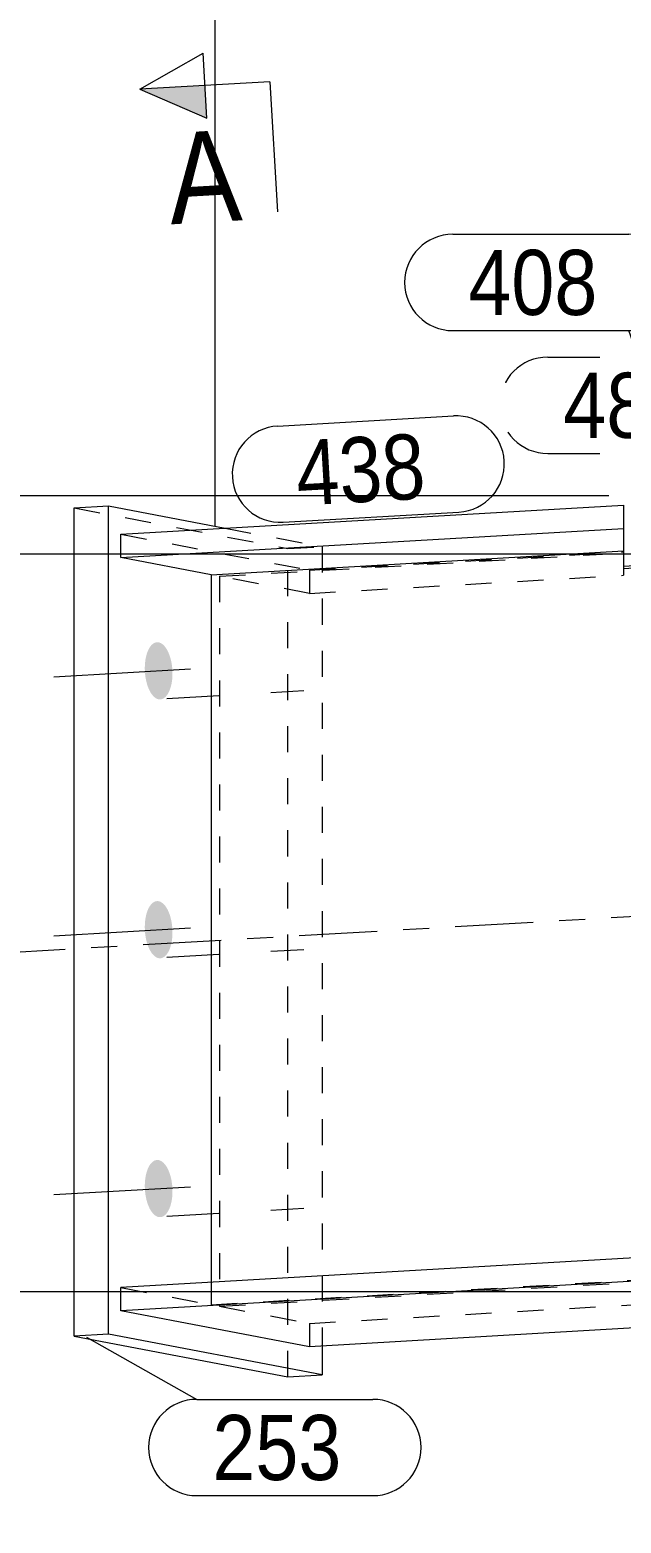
# Model space of a CAD drawing. Header units: millimetres. Extents: x 2 to 579, y 1 to 405.
# Drawn here: x 39.7 to 62.4, y 315.9 to 373.3 of the extents above; entities that cross this region are included whole.
import ezdxf

# ---------------------------------------------------------------- set-up
doc = ezdxf.new("R2010")
doc.units = ezdxf.units.MM
for name, pattern in [('XKITLINE00', [0]), ('XKITLINE01', [4, 1, -1, 1, -1]), ('XKITLINE02', [4, 2, -2]), ('XKITLINE03', [6, 3, -1, 1, -1])]:
    doc.linetypes.add(name, pattern=pattern)
for name, color, linetype, lineweight in [('Bolt', 3, 'Continuous', 0), ('Dimensions', 7, 'Continuous', 0), ('Part', 2, 'Continuous', 0), ('PartMark', 7, 'Continuous', 0), ('Section', 6, 'Continuous', 0)]:
    doc.layers.add(name, color=color, linetype=linetype, lineweight=lineweight)
doc.styles.add('ARIAL', font='ARIAL.TTF')

# ---------------------------------------------------------------- blocks, each defined once
blk = doc.blocks.new('*A42')
at = {"layer": 'Bolt'}
for points in [[(44.078, 348.702), (44.077, 348.756), (44.077, 348.81), (44.078, 348.863), (44.081, 348.916), (44.085, 348.968), (44.09, 349.02), (44.097, 349.071), (44.104, 349.121), (44.113, 349.169), (44.123, 349.217), (44.134, 349.263), (44.147, 349.308), (44.16, 349.352), (44.175, 349.394), (44.19, 349.434), (44.207, 349.472), (44.224, 349.508), (44.243, 349.543), (44.262, 349.575), (44.283, 349.605), (44.304, 349.633), (44.325, 349.658), (44.348, 349.682), (44.371, 349.702), (44.394, 349.721), (44.418, 349.737), (44.443, 349.75), (44.468, 349.761), (44.493, 349.769), (44.519, 349.774), (44.545, 349.777), (44.571, 349.777), (44.597, 349.775), (44.623, 349.77), (44.649, 349.762), (44.675, 349.751), (44.701, 349.739), (44.726, 349.723), (44.752, 349.705), (44.777, 349.685), (44.801, 349.662), (44.825, 349.636), (44.849, 349.609), (44.872, 349.579), (44.894, 349.547), (44.916, 349.513), (44.937, 349.477), (44.957, 349.439), (44.976, 349.399), (44.994, 349.357), (45.012, 349.314), (45.028, 349.27), (45.044, 349.223), (45.058, 349.176), (45.072, 349.127), (45.084, 349.077), (45.095, 349.027), (45.105, 348.975), (45.113, 348.923), (45.121, 348.87), (45.127, 348.817), (45.132, 348.763), (45.136, 348.709), (45.138, 348.655), (45.14, 348.602), (45.14, 348.548), (45.138, 348.494), (45.136, 348.442), (45.132, 348.389), (45.127, 348.338), (45.12, 348.287), (45.113, 348.237), (45.104, 348.188), (45.094, 348.14), (45.082, 348.094), (45.07, 348.049), (45.057, 348.006), (45.042, 347.964), (45.026, 347.924), (45.01, 347.886), (44.992, 347.849), (44.974, 347.815), (44.954, 347.783), (44.934, 347.753), (44.913, 347.725), (44.891, 347.699), (44.869, 347.676), (44.846, 347.655), (44.822, 347.637), (44.798, 347.621), (44.774, 347.608), (44.749, 347.597), (44.723, 347.589), (44.698, 347.583), (44.672, 347.581), (44.646, 347.58), (44.62, 347.583), (44.594, 347.588), (44.568, 347.596), (44.542, 347.606), (44.516, 347.619), (44.49, 347.635), (44.465, 347.653), (44.44, 347.673), (44.416, 347.696), (44.392, 347.721), (44.368, 347.749), (44.345, 347.779), (44.323, 347.81), (44.301, 347.845), (44.28, 347.881), (44.26, 347.919), (44.241, 347.958), (44.222, 348), (44.205, 348.043), (44.188, 348.088), (44.173, 348.134), (44.159, 348.182), (44.145, 348.23), (44.133, 348.28), (44.122, 348.331), (44.112, 348.382), (44.103, 348.435), (44.096, 348.487), (44.089, 348.541), (44.084, 348.594), (44.081, 348.648)], [(44.078, 338.757), (44.077, 338.811), (44.077, 338.865), (44.078, 338.918), (44.081, 338.971), (44.085, 339.023), (44.09, 339.075), (44.097, 339.126), (44.104, 339.176), (44.113, 339.225), (44.123, 339.272), (44.134, 339.319), (44.147, 339.364), (44.16, 339.407), (44.175, 339.449), (44.19, 339.489), (44.207, 339.527), (44.224, 339.563), (44.243, 339.598), (44.262, 339.63), (44.283, 339.66), (44.304, 339.688), (44.325, 339.714), (44.348, 339.737), (44.371, 339.758), (44.394, 339.776), (44.418, 339.792), (44.443, 339.805), (44.468, 339.816), (44.493, 339.824), (44.519, 339.829), (44.545, 339.832), (44.571, 339.832), (44.597, 339.83), (44.623, 339.825), (44.649, 339.817), (44.675, 339.807), (44.701, 339.794), (44.726, 339.778), (44.752, 339.76), (44.777, 339.74), (44.801, 339.717), (44.825, 339.692), (44.849, 339.664), (44.872, 339.634), (44.894, 339.602), (44.916, 339.568), (44.937, 339.532), (44.957, 339.494), (44.976, 339.454), (44.994, 339.413), (45.012, 339.369), (45.028, 339.325), (45.044, 339.279), (45.058, 339.231), (45.072, 339.182), (45.084, 339.133), (45.095, 339.082), (45.105, 339.03), (45.113, 338.978), (45.121, 338.925), (45.127, 338.872), (45.132, 338.818), (45.136, 338.764), (45.138, 338.711), (45.14, 338.657), (45.14, 338.603), (45.138, 338.55), (45.136, 338.497), (45.132, 338.444), (45.127, 338.393), (45.12, 338.342), (45.113, 338.292), (45.104, 338.243), (45.094, 338.196), (45.082, 338.149), (45.07, 338.104), (45.057, 338.061), (45.042, 338.019), (45.026, 337.979), (45.01, 337.941), (44.992, 337.904), (44.974, 337.87), (44.954, 337.838), (44.934, 337.808), (44.913, 337.78), (44.891, 337.754), (44.869, 337.731), (44.846, 337.71), (44.822, 337.692), (44.798, 337.676), (44.774, 337.663), (44.749, 337.652), (44.723, 337.644), (44.698, 337.639), (44.672, 337.636), (44.646, 337.636), (44.62, 337.638), (44.594, 337.643), (44.568, 337.651), (44.542, 337.661), (44.516, 337.674), (44.49, 337.69), (44.465, 337.708), (44.44, 337.728), (44.416, 337.751), (44.392, 337.776), (44.368, 337.804), (44.345, 337.834), (44.323, 337.866), (44.301, 337.9), (44.28, 337.936), (44.26, 337.974), (44.241, 338.014), (44.222, 338.055), (44.205, 338.098), (44.188, 338.143), (44.173, 338.189), (44.159, 338.237), (44.145, 338.285), (44.133, 338.335), (44.122, 338.386), (44.112, 338.437), (44.103, 338.49), (44.096, 338.543), (44.089, 338.596), (44.084, 338.65), (44.081, 338.703)], [(44.078, 328.812), (44.077, 328.866), (44.077, 328.92), (44.078, 328.973), (44.081, 329.026), (44.085, 329.079), (44.09, 329.13), (44.097, 329.181), (44.104, 329.231), (44.113, 329.28), (44.123, 329.327), (44.134, 329.374), (44.147, 329.419), (44.16, 329.462), (44.175, 329.504), (44.19, 329.544), (44.207, 329.582), (44.224, 329.619), (44.243, 329.653), (44.262, 329.685), (44.283, 329.715), (44.304, 329.743), (44.325, 329.769), (44.348, 329.792), (44.371, 329.813), (44.394, 329.831), (44.418, 329.847), (44.443, 329.86), (44.468, 329.871), (44.493, 329.879), (44.519, 329.884), (44.545, 329.887), (44.571, 329.887), (44.597, 329.885), (44.623, 329.88), (44.649, 329.872), (44.675, 329.862), (44.701, 329.849), (44.726, 329.833), (44.752, 329.815), (44.777, 329.795), (44.801, 329.772), (44.825, 329.747), (44.849, 329.719), (44.872, 329.689), (44.894, 329.657), (44.916, 329.623), (44.937, 329.587), (44.957, 329.549), (44.976, 329.509), (44.994, 329.468), (45.012, 329.425), (45.028, 329.38), (45.044, 329.334), (45.058, 329.286), (45.072, 329.238), (45.084, 329.188), (45.095, 329.137), (45.105, 329.086), (45.113, 329.033), (45.121, 328.98), (45.127, 328.927), (45.132, 328.873), (45.136, 328.82), (45.138, 328.766), (45.14, 328.712), (45.14, 328.658), (45.138, 328.605), (45.136, 328.552), (45.132, 328.5), (45.127, 328.448), (45.12, 328.397), (45.113, 328.347), (45.104, 328.298), (45.094, 328.251), (45.082, 328.204), (45.07, 328.159), (45.057, 328.116), (45.042, 328.074), (45.026, 328.034), (45.01, 327.996), (44.992, 327.96), (44.974, 327.925), (44.954, 327.893), (44.934, 327.863), (44.913, 327.835), (44.891, 327.809), (44.869, 327.786), (44.846, 327.765), (44.822, 327.747), (44.798, 327.731), (44.774, 327.718), (44.749, 327.707), (44.723, 327.699), (44.698, 327.694), (44.672, 327.691), (44.646, 327.691), (44.62, 327.693), (44.594, 327.698), (44.568, 327.706), (44.542, 327.716), (44.516, 327.729), (44.49, 327.745), (44.465, 327.763), (44.44, 327.783), (44.416, 327.806), (44.392, 327.831), (44.368, 327.859), (44.345, 327.889), (44.323, 327.921), (44.301, 327.955), (44.28, 327.991), (44.26, 328.029), (44.241, 328.069), (44.222, 328.11), (44.205, 328.154), (44.188, 328.198), (44.173, 328.244), (44.159, 328.292), (44.145, 328.341), (44.133, 328.39), (44.122, 328.441), (44.112, 328.493), (44.103, 328.545), (44.096, 328.598), (44.089, 328.651), (44.084, 328.705), (44.081, 328.759)]]:
    blk.add_hatch(color=3, dxfattribs=at).paths.add_polyline_path(points, flags=17)
at = {"layer": 'Bolt', "color": 3, "linetype": 'XKITLINE00', "lineweight": 0}
for p, q in [((40.581, 348.446), (45.834, 348.75)), ((40.581, 338.501), (45.834, 338.805)), ((40.581, 328.556), (45.834, 328.86))]:
    blk.add_line(p, q, dxfattribs=at)
at = {"layer": 'Bolt', "color": 3, "linetype": 'XKITLINE02', "lineweight": 0}
for p, q in [((44.929, 347.619), (50.182, 347.923)), ((44.929, 337.674), (50.182, 337.978)), ((44.929, 327.729), (50.182, 328.033))]:
    blk.add_line(p, q, dxfattribs=at)
blk = doc.blocks.new('*A59')
at = {"layer": 'Part', "color": 2, "linetype": 'XKITLINE00', "lineweight": 0}
for p, q in [((43.159, 353.927), (62.46, 355.044)), ((62.46, 355.044), (62.46, 352.693)), ((43.159, 353.032), (62.46, 354.149)), ((43.159, 353.032), (43.159, 353.927)), ((46.626, 352.373), (43.159, 353.032)), ((46.626, 352.373), (62.46, 353.289)), ((46.626, 352.373), (46.626, 325.188)), ((62.898, 352.718), (62.46, 352.693)), ((62.898, 326.13), (43.159, 324.987)), ((62.898, 325.235), (43.159, 324.092)), ((43.159, 324.092), (43.159, 324.987)), ((50.406, 322.715), (43.159, 324.092)), ((62.898, 323.438), (50.406, 322.715))]:
    blk.add_line(p, q, dxfattribs=at)
at = {"layer": 'Part', "color": 7, "linetype": 'XKITLINE01', "lineweight": 0}
for p, q in [((43.159, 353.927), (50.406, 352.549)), ((46.94, 352.313), (62.46, 353.211)), ((50.406, 352.549), (62.46, 353.247)), ((62.46, 352.615), (71.298, 353.126)), ((71.298, 353.204), (62.898, 352.718)), ((71.298, 323.924), (71.298, 353.204)), ((50.406, 351.654), (46.94, 352.313)), ((46.94, 352.313), (46.94, 324.269)), ((50.406, 352.549), (50.406, 351.654)), ((50.406, 351.654), (62.46, 352.352)), ((62.46, 352.693), (62.46, 352.352)), ((71.298, 326.616), (62.898, 326.13)), ((46.626, 324.328), (71.298, 325.756)), ((46.94, 324.269), (71.298, 325.679)), ((71.298, 325.721), (62.898, 325.235)), ((43.159, 324.987), (46.626, 324.328)), ((46.626, 325.188), (46.626, 324.328)), ((50.406, 323.61), (71.298, 324.819)), ((46.94, 324.269), (50.406, 323.61)), ((50.406, 323.61), (50.406, 322.715)), ((71.298, 323.924), (62.898, 323.438))]:
    blk.add_line(p, q, dxfattribs=at)
at = {"layer": 'Part', "color": 7, "linetype": 'XKITLINE03', "lineweight": 0}
blk.add_line((38.027, 337.814), (80.053, 340.246), dxfattribs=at)
blk = doc.blocks.new('*A60')
at = {"layer": 'Part', "color": 2, "linetype": 'XKITLINE00', "lineweight": 0}
for p, q in [((41.362, 354.937), (42.676, 355.013)), ((41.362, 323.114), (41.362, 354.937)), ((42.676, 323.19), (42.676, 355.013)), ((42.676, 355.013), (47.169, 354.159)), ((42.676, 323.19), (41.362, 323.114)), ((41.362, 323.114), (49.576, 321.552)), ((50.889, 321.628), (42.676, 323.19)), ((50.889, 322.743), (50.889, 321.628)), ((49.576, 321.552), (50.889, 321.628))]:
    blk.add_line(p, q, dxfattribs=at)
at = {"layer": 'Part', "color": 7, "linetype": 'XKITLINE01', "lineweight": 0}
for p, q in [((41.362, 354.937), (49.576, 353.376)), ((47.169, 354.159), (50.889, 353.452)), ((49.576, 353.376), (50.889, 353.452)), ((50.889, 353.452), (50.889, 322.743)), ((49.576, 321.552), (49.576, 353.376))]:
    blk.add_line(p, q, dxfattribs=at)
blk = doc.blocks.new('*A165')
at = {"layer": 'PartMark', "color": 7, "linetype": 'XKITLINE00', "lineweight": 0}
for p, q in [((41.831, 323.085), (46.073, 320.692)), ((46.073, 320.692), (52.836, 320.692)), ((46.073, 316.992), (52.836, 316.992))]:
    blk.add_line(p, q, dxfattribs=at)
for centre, start, end in [((46.073, 318.842), 90, 270), ((52.836, 318.842), 270, 90)]:
    blk.add_arc(centre, 1.85, start, end, dxfattribs=at)
at = {"layer": 'PartMark', "color": 3, "style": 'ARIAL', "width": 0.85}
blk.add_text('253', height=2.5, dxfattribs=at).set_placement((46.673, 317.592))
blk = doc.blocks.new('*A166')
at = {"layer": 'PartMark', "color": 7, "linetype": 'XKITLINE00', "lineweight": 0}
for p, q in [((49.179, 358.082), (55.93, 358.472)), ((49.393, 354.388), (56.144, 354.778))]:
    blk.add_line(p, q, dxfattribs=at)
for centre, start, end in [((49.286, 356.235), 93.31281, 273.31281), ((56.037, 356.625), 273.31281, 93.31281)]:
    blk.add_arc(centre, 1.85, start, end, dxfattribs=at)
at = {"layer": 'PartMark', "color": 3, "style": 'ARIAL', "width": 0.85}
blk.add_text('438', height=2.5, rotation=3.3117, dxfattribs=at).set_placement((49.957, 355.021))
blk = doc.blocks.new('*A176')
at = {"layer": 'PartMark', "color": 7, "linetype": 'XKITLINE00', "lineweight": 0}
for p, q in [((55.907, 365.45), (62.669, 365.45)), ((55.907, 361.75), (62.669, 361.75)), ((64.74, 355.872), (62.669, 361.75))]:
    blk.add_line(p, q, dxfattribs=at)
for centre, start, end in [((55.907, 363.6), 90, 270), ((62.669, 363.6), 270, 90)]:
    blk.add_arc(centre, 1.85, start, end, dxfattribs=at)
at = {"layer": 'PartMark', "color": 3, "style": 'ARIAL', "width": 0.85}
blk.add_text('408', height=2.5, dxfattribs=at).set_placement((56.507, 362.35))
blk = doc.blocks.new('*A180')
at = {"layer": 'PartMark', "color": 7, "linetype": 'XKITLINE02', "lineweight": 0}
for p, q in [((59.554, 360.73), (66.317, 360.73)), ((59.554, 357.03), (66.317, 357.03)), ((69.423, 347.288), (66.317, 357.03))]:
    blk.add_line(p, q, dxfattribs=at)
for centre, start, end in [((59.554, 358.88), 90, 270), ((66.317, 358.88), 270, 90)]:
    blk.add_arc(centre, 1.85, start, end, dxfattribs=at)
at = {"layer": 'PartMark', "color": 3, "style": 'ARIAL', "width": 0.85}
blk.add_text('484', height=2.5, dxfattribs=at).set_placement((60.154, 357.63))
blk = doc.blocks.new('*A183')
at = {"layer": 'Section'}
blk.add_hatch(color=3, dxfattribs=at).paths.add_polyline_path([(46.458, 369.916), (43.89, 371.02), (46.386, 371.164)], flags=17)
at = {"layer": 'Section', "color": 3, "linetype": 'XKITLINE00', "lineweight": 0}
for p, q in [((43.89, 371.02), (46.314, 372.412)), ((46.458, 369.916), (46.314, 372.412)), ((43.89, 371.02), (46.458, 369.916))]:
    blk.add_line(p, q, dxfattribs=at)
at = {"layer": 'Section', "color": 1, "linetype": 'XKITLINE00', "lineweight": 0}
for q in [(43.89, 371.02), (49.171, 366.317)]:
    blk.add_line((48.882, 371.309), q, dxfattribs=at)
at = {"layer": 'Section', "color": 7, "style": 'ARIAL', "width": 0.85}
blk.add_text('A', height=3.5, rotation=3.3117, dxfattribs=at).set_placement((45.079, 365.83))
blk = doc.blocks.new('*A185')
at = {"layer": 'Dimensions', "color": 7, "linetype": 'XKITLINE00', "lineweight": 0}
for p, q in [((46.783, 354.238), (46.783, 378.528)), ((71.648, 356.399), (71.648, 378.528)), ((47.631, 376.527), (45.934, 374.83)), ((72.496, 376.527), (70.799, 374.83)), ((46.783, 375.678), (71.648, 375.678))]:
    blk.add_line(p, q, dxfattribs=at)
at = {"layer": 'Dimensions', "color": 3}
for p in [(46.783, 375.678), (71.648, 375.678)]:
    blk.add_point(p, dxfattribs=at)
at = {"layer": 'Dimensions', "color": 3, "style": 'ARIAL', "width": 0.85}
blk.add_text('249', height=3, dxfattribs=at).set_placement((55.878, 377.028))
blk = doc.blocks.new('*A191')
at = {"layer": 'Dimensions', "color": 7, "linetype": 'XKITLINE00', "lineweight": 0}
for p, q in [((18.799, 325.671), (20.496, 323.974)), ((70.298, 324.822), (16.798, 324.822)), ((19.648, 286.835), (19.648, 324.822)), ((18.799, 287.683), (20.496, 285.986)), ((62.298, 286.835), (16.798, 286.835))]:
    blk.add_line(p, q, dxfattribs=at)
at = {"layer": 'Dimensions', "color": 3}
for p in [(19.648, 324.822), (19.648, 286.835)]:
    blk.add_point(p, dxfattribs=at)
at = {"layer": 'Dimensions', "color": 3, "style": 'ARIAL', "width": 0.85}
blk.add_text('5776', height=3, dxfattribs=at).set_placement((20.948, 326.022))
blk.add_text('380', height=3, rotation=90.00021, dxfattribs=at).set_placement((18.298, 302.491))
blk = doc.blocks.new('*A192')
at = {"layer": 'Dimensions', "color": 7, "linetype": 'XKITLINE00', "lineweight": 0}
for p, q in [((18.799, 354.014), (20.496, 352.317)), ((70.298, 353.165), (16.798, 353.165)), ((19.648, 324.822), (19.648, 353.165)), ((18.799, 325.671), (20.496, 323.974)), ((70.298, 324.822), (16.798, 324.822))]:
    blk.add_line(p, q, dxfattribs=at)
at = {"layer": 'Dimensions', "color": 3}
for p in [(19.648, 353.165), (19.648, 324.822)]:
    blk.add_point(p, dxfattribs=at)
at = {"layer": 'Dimensions', "color": 3, "style": 'ARIAL', "width": 0.85}
blk.add_text('6060', height=3, dxfattribs=at).set_placement((20.948, 354.365))
blk.add_text('283', height=3, rotation=90.00021, dxfattribs=at).set_placement((18.298, 335.656))
blk = doc.blocks.new('*A193')
at = {"layer": 'Dimensions', "color": 7, "linetype": 'XKITLINE00', "lineweight": 0}
for p, q in [((18.799, 356.247), (20.496, 354.55)), ((61.898, 355.399), (16.798, 355.399)), ((19.648, 353.165), (19.648, 355.399)), ((18.799, 354.014), (20.496, 352.317)), ((70.298, 353.165), (16.798, 353.165))]:
    blk.add_line(p, q, dxfattribs=at)
at = {"layer": 'Dimensions', "color": 3}
for p in [(19.648, 355.399), (19.648, 353.165)]:
    blk.add_point(p, dxfattribs=at)
at = {"layer": 'Dimensions', "color": 3, "style": 'ARIAL', "width": 0.85}
blk.add_text('6082', height=3, dxfattribs=at).set_placement((31.148, 356.599))
blk.add_text('22', height=3, rotation=90.00021, dxfattribs=at).set_placement((18.298, 352.057))

msp = doc.modelspace()

# ---------------------------------------------------------------- block references
at = {"lineweight": 0}
for name in ['*A185', '*A183', '*A176', '*A180', '*A193', '*A166', '*A192', '*A59', '*A60', '*A42', '*A191', '*A165']:
    msp.add_blockref(name, (0, 0), dxfattribs=at)

doc.saveas('drawing.dxf')
